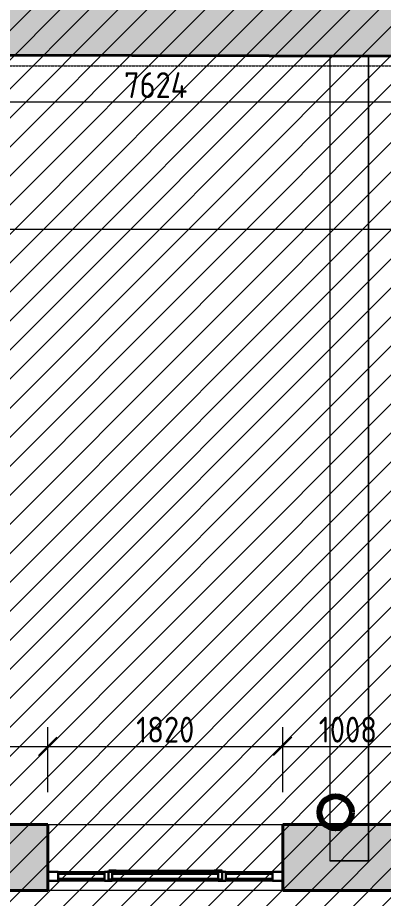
# Model space of a CAD drawing. Header units: millimetres. Extents: x -11886 to 379896, y -8130 to 47743.
# Drawn here: x 235679 to 238511, y 2318 to 9130 of the extents above; entities that cross this region are included whole.
import ezdxf

# ---------------------------------------------------------------- set-up
doc = ezdxf.new("R2010")
doc.units = ezdxf.units.MM
for name, pattern in [('ADSK_Линия сетки', [25, 20, -2.5, 0, -2.5]), ('ADSK_Сверху', [4.5, 3, -1.5]), ('ADSK_Снесено', [4.5, 3, -1.5])]:
    doc.linetypes.add(name, pattern=pattern)
for name, color, linetype, lineweight, true_color in [('_ Окна', 5, 'Continuous', 30, 0x0000ff), ('Витраж', 5, 'Continuous', 18, 0x0000ff), ('Окна', 5, 'Continuous', 18, 0x0000ff), ('Панели витража', 5, 'Continuous', 18, 0x0000ff), ('планы со стояками отопление_dwg', 7, 'Continuous', 9, 0x767676), ('Стены внутренние', 5, 'Continuous', 18, 0x0000ff), ('Стены наружные', 1, 'ADSK_Снесено', 18, 0xff0000)]:
    doc.layers.add(name, color=color, linetype=linetype, lineweight=lineweight, true_color=true_color)
for name, color, linetype, lineweight in [('Каркас', 7, 'Continuous', 18), ('Оси', 7, 'Continuous', 9), ('Размеры', 7, 'Continuous', 9), ('стояки', 7, 'Continuous', 9)]:
    doc.layers.add(name, color=color, linetype=linetype, lineweight=lineweight)
doc.styles.add('GOST Common_1', font='GOST_Common.ttf', dxfattribs={"width": 0.9, "height": 200})
doc.dimstyles.new('ADSK_Основной_2_мм_Округление_до_1_мм', dxfattribs={"dimscale": 304.8, "dimtxt": 201.142999, "dimasz": 0.463911, "dimexe": 0.492126, "dimexo": 0.492126, "dimgap": 0.098425, "dimtad": 1, "dimdec": 0, "dimdsep": 46, "dimtxsty": 'GOST Common_1', "dimblk1": 'OBLIQUE', "dimblk2": 'OBLIQUE', "dimsah": 1, "dimcen": 0.09, "dimdle": 0.492126, "dimazin": 2, "dimtfac": 1, "dimtdec": 4, "dimtix": 1, "dimtmove": 0, "dimatfit": 3, "dimfxl": 1, "dimtvp": 1, "dimtolj": 1, "dimtzin": 0, "dimlwd": 20, "dimlwe": 20, "dimarcsym": 2})

# ---------------------------------------------------------------- blocks, each defined once
blk = doc.blocks.new('Прямоугольный импост - 70х20_60мм-1225109-03 План 3-го этажа')
at = {"layer": 'Витраж', "color": 161, "linetype": 'ADSK_Сверху', "true_color": 0xaaaaff}
for p, q in [((39644.1, 2341.7), (39644.1, 2271.7)), ((39724.1, 2341.7), (39644.1, 2341.7)), ((40114.1, 2341.7), (40084.1, 2341.7)), ((39724.1, 2271.7), (39644.1, 2271.7)), ((40114.1, 2271.7), (40084.1, 2271.7))]:
    blk.add_line(p, q, dxfattribs=at)
blk = doc.blocks.new('Прямоугольный импост - 70х20_60мм-1424711-03 План 3-го этажа')
at = {"layer": 'Витраж', "color": 161, "linetype": 'ADSK_Сверху', "true_color": 0xaaaaff}
for p, q in [((-80, 35), (0, 35)), ((0, 35), (0, -35)), ((0, -35), (-80, -35))]:
    blk.add_line(p, q, dxfattribs=at)
blk = doc.blocks.new('Прямоугольный импост - 70х20_60мм-1424712-03 План 3-го этажа')
at = {"layer": 'Витраж', "color": 161, "linetype": 'ADSK_Сверху', "true_color": 0xaaaaff}
for p, q in [((0, 35), (-80, 35)), ((0, -35), (0, 35)), ((-80, -35), (0, -35))]:
    blk.add_line(p, q, dxfattribs=at)
blk = doc.blocks.new('Прямоугольный импост - 70х20_60мм-1225111-03 План 3-го этажа')
at = {"layer": 'Витраж', "color": 161, "linetype": 'ADSK_Сверху', "true_color": 0xaaaaff}
for p, q in [((40144.1, 2341.7), (40114.1, 2341.7)), ((40994.1, 2341.7), (40964.1, 2341.7)), ((40144.1, 2271.7), (40114.1, 2271.7)), ((40994.1, 2271.7), (40964.1, 2271.7))]:
    blk.add_line(p, q, dxfattribs=at)
blk = doc.blocks.new('Витраж-тент со смещением вовне - 60мм 30 сдвиг-1466942-03 План 3-го этажа')
at = {"layer": '_ Окна', "color": 161, "linetype": 'ADSK_Сверху', "true_color": 0xaaaaff}
for p, q in [((-440, 25), (-440, -45)), ((-440, 25), (-410, 25)), ((-440, -45), (-440, 25)), ((440, 25), (410, 25)), ((440, -45), (440, 25)), ((440, -45), (440, 25)), ((-380, -45), (-440, -45)), ((-380, -35), (-380, -45)), ((380, -35), (380, -45)), ((380, -45), (440, -45))]:
    blk.add_line(p, q, dxfattribs=at)
at = {"layer": 'Окна', "color": 161, "linetype": 'ADSK_Сверху', "true_color": 0xaaaaff}
blk.add_line((-380, -45), (380, -45), dxfattribs=at)
blk = doc.blocks.new('Прямоугольный импост - 70х20_60мм-1225113-03 План 3-го этажа')
at = {"layer": 'Витраж', "color": 161, "linetype": 'ADSK_Сверху', "true_color": 0xaaaaff}
for p, q in [((41024.1, 2341.7), (40994.1, 2341.7)), ((41464.1, 2341.7), (41384.1, 2341.7)), ((41464.1, 2271.7), (41464.1, 2341.7)), ((41024.1, 2271.7), (40994.1, 2271.7)), ((41464.1, 2271.7), (41384.1, 2271.7))]:
    blk.add_line(p, q, dxfattribs=at)
blk = doc.blocks.new('Прямоугольный импост - 70х60мм-1424709-03 План 3-го этажа')
at = {"layer": 'Витраж', "color": 161, "linetype": 'ADSK_Сверху', "true_color": 0xaaaaff}
for p, q in [((-30, 35), (30, 35)), ((30, -35), (-30, -35))]:
    blk.add_line(p, q, dxfattribs=at)
blk = doc.blocks.new('Прямоугольный импост - 70х60мм-1225009-03 План 3-го этажа')
at = {"layer": 'Витраж', "color": 161, "linetype": 'ADSK_Сверху', "true_color": 0xaaaaff}
for p, q in [((41024.1, 2341.7), (41024.1, 2271.7)), ((41384.1, 2341.7), (41024.1, 2341.7)), ((41384.1, 2271.7), (41384.1, 2341.7)), ((41384.1, 2271.7), (41024.1, 2271.7))]:
    blk.add_line(p, q, dxfattribs=at)
blk = doc.blocks.new('Прямоугольный импост - 70х60мм-1242018-03 План 3-го этажа')
at = {"layer": 'Витраж', "color": 161, "linetype": 'ADSK_Сверху', "true_color": 0xaaaaff}
for p, q in [((40144.1, 2341.7), (40144.1, 2271.7)), ((40964.1, 2341.7), (40144.1, 2341.7)), ((40964.1, 2271.7), (40964.1, 2341.7)), ((40964.1, 2271.7), (40144.1, 2271.7))]:
    blk.add_line(p, q, dxfattribs=at)
blk = doc.blocks.new('Системная панель - _AR_Стекло_40мм_привязка по центру-V37-03 План 3-го этажа')
at = {"layer": 'Панели витража', "lineweight": 30}
for p, q in [((180, 20), (-180, 20)), ((-180, 20), (-180, -20)), ((180, -20), (180, 20)), ((-180, -20), (180, -20))]:
    blk.add_line(p, q, dxfattribs=at)
blk = doc.blocks.new('Прямоугольный импост - 70х40_60мм-V10-03 План 3-го этажа')
at = {"layer": 'Витраж'}
for p, q in [((41024.1, 2341.7), (41384.1, 2341.7)), ((41024.1, 2271.7), (41384.1, 2271.7))]:
    blk.add_line(p, q, dxfattribs=at)
blk = doc.blocks.new('Прямоугольный импост - 70х20_60мм-V38-03 План 3-го этажа')
at = {"layer": 'Витраж', "lineweight": 30}
for p, q in [((-80, 35), (0, 35)), ((-80, -35), (-80, 35)), ((0, 35), (0, -35)), ((0, -35), (-80, -35))]:
    blk.add_line(p, q, dxfattribs=at)
blk = doc.blocks.new('Прямоугольный импост - 70х20_60мм-V39-03 План 3-го этажа')
at = {"layer": 'Витраж', "lineweight": 30}
for p, q in [((0, 35), (-80, 35)), ((-80, 35), (-80, -35)), ((0, -35), (0, 35)), ((-80, -35), (0, -35))]:
    blk.add_line(p, q, dxfattribs=at)
blk = doc.blocks.new('Прямоугольный импост - 70х40_60мм-V11-03 План 3-го этажа')
at = {"layer": 'Витраж'}
for p, q in [((39724.1, 2341.7), (40084.1, 2341.7)), ((39724.1, 2271.7), (40084.1, 2271.7))]:
    blk.add_line(p, q, dxfattribs=at)
blk = doc.blocks.new('Системная панель - _AR_Стекло_40мм_привязка по центру-V40-03 План 3-го этажа')
at = {"layer": 'Панели витража', "lineweight": 30}
for p, q in [((410, 20), (-410, 20)), ((-410, 20), (-410, -20)), ((410, -20), (410, 20)), ((-410, -20), (410, -20))]:
    blk.add_line(p, q, dxfattribs=at)
blk = doc.blocks.new('Прямоугольный импост - 70х40_60мм-1229822-03 План 3-го этажа')
at = {"layer": 'Витраж'}
for p, q in [((40144.1, 2341.7), (40964.1, 2341.7)), ((40144.1, 2271.7), (40964.1, 2271.7))]:
    blk.add_line(p, q, dxfattribs=at)
blk = doc.blocks.new('Прямоугольный импост - 70х60мм-V41-03 План 3-го этажа')
at = {"layer": 'Витраж', "lineweight": 30}
for p, q in [((-30, 35), (30, 35)), ((-30, -35), (-30, 35)), ((30, 35), (30, -35)), ((30, -35), (-30, -35))]:
    blk.add_line(p, q, dxfattribs=at)
blk = doc.blocks.new('планы со стояками отопление_dwg-1484427-03 План 3-го этажа')
at = {"layer": 'стояки', "color": 246, "lineweight": 80, "true_color": 0x7f001f}
blk.add_circle((193262.9, 326450), 124.3, dxfattribs=at)
blk = doc.blocks.new('_Oblique')
at = {"color": 0, "linetype": 'ByBlock', "lineweight": -2}
blk.add_line((-0.5, -0.5), (0.5, 0.5), dxfattribs=at)
blk = doc.blocks.new('*D2296')
at = {"layer": 'Defpoints', "color": 0, "transparency": 16777216}
for p in [(238032, 10236.3), (238688.8, 9212.7), (238788.8, 9212.5)]:
    blk.add_point(p, dxfattribs=at)
at = {"layer": 'Размеры', "color": 0, "lineweight": 20, "transparency": 16777216}
for p, q in [((238691.9, 10384.6), (238688.4, 9062.7)), ((238182, 10235.9), (238841.5, 10234.2)), ((238638.8, 9212.9), (238538.8, 9213.1))]:
    blk.add_line(p, q, dxfattribs=at)
at = {"layer": 'Размеры', "color": 0, "lineweight": 20, "transparency": 16777216, "xscale": 141.4, "yscale": 141.4, "zscale": 141.4}
for p, rotation in [((238691.5, 10234.6), 89.84855052735752), ((238688.8, 9212.7), 269.8485505273575)]:
    blk.add_blockref('_Oblique', p, dxfattribs=dict(at, rotation=rotation))
at = {"layer": 'Размеры', "color": 0, "lineweight": 20, "transparency": 16777216, "insert": (238560.2, 9724), "char_height": 200, "width": 560.473, "attachment_point": 5, "rotation": 89.84855, "style": 'GOST Common_1'}
blk.add_mtext('\\A1;1022', dxfattribs=at)
blk = doc.blocks.new('*D2340')
at = {"layer": 'Defpoints', "color": 0, "transparency": 16777216}
for p in [(235912, 3493.2), (234918.3, 2994.3), (235912, 2988.8)]:
    blk.add_point(p, dxfattribs=at)
at = {"layer": 'Размеры', "color": 0, "lineweight": 20, "transparency": 16777216}
for p, q in [((234918.3, 3144.3), (234918.3, 3643.2)), ((235912, 3138.8), (235912, 3643.2)), ((234768.3, 3493.2), (236062, 3493.2))]:
    blk.add_line(p, q, dxfattribs=at)
at = {"layer": 'Размеры', "color": 0, "lineweight": 20, "transparency": 16777216, "xscale": 141.4, "yscale": 141.4, "zscale": 141.4, "rotation": 180}
blk.add_blockref('_Oblique', (234918.3, 3493.2), dxfattribs=at)
at = {"layer": 'Размеры', "color": 0, "lineweight": 20, "transparency": 16777216, "xscale": 141.4, "yscale": 141.4, "zscale": 141.4}
blk.add_blockref('_Oblique', (235912, 3493.2), dxfattribs=at)
at = {"layer": 'Размеры', "color": 0, "lineweight": 20, "transparency": 16777216, "insert": (235415.1, 3623.2), "char_height": 200, "width": 474.561, "attachment_point": 5, "style": 'GOST Common_1'}
blk.add_mtext('\\A1;994', dxfattribs=at)
blk = doc.blocks.new('*D2341')
at = {"layer": 'Defpoints', "color": 0, "transparency": 16777216}
for p in [(237732, 3493.2), (235912, 2988.8), (237732, 2988.8)]:
    blk.add_point(p, dxfattribs=at)
at = {"layer": 'Размеры', "color": 0, "lineweight": 20, "transparency": 16777216}
for p, q in [((235912, 3138.8), (235912, 3643.2)), ((237732, 3138.8), (237732, 3643.2)), ((235762, 3493.2), (237882, 3493.2))]:
    blk.add_line(p, q, dxfattribs=at)
at = {"layer": 'Размеры', "color": 0, "lineweight": 20, "transparency": 16777216, "xscale": 141.4, "yscale": 141.4, "zscale": 141.4, "rotation": 180}
blk.add_blockref('_Oblique', (235912, 3493.2), dxfattribs=at)
at = {"layer": 'Размеры', "color": 0, "lineweight": 20, "transparency": 16777216, "xscale": 141.4, "yscale": 141.4, "zscale": 141.4}
blk.add_blockref('_Oblique', (237732, 3493.2), dxfattribs=at)
at = {"layer": 'Размеры', "color": 0, "lineweight": 20, "transparency": 16777216, "insert": (236822, 3623.2), "char_height": 200, "width": 560.473, "attachment_point": 5, "style": 'GOST Common_1'}
blk.add_mtext('\\A1;1820', dxfattribs=at)
blk = doc.blocks.new('*D2342')
at = {"layer": 'Defpoints', "color": 0, "transparency": 16777216}
for p in [(238740.3, 3493.2), (237732, 2988.8), (238740.3, 2993.7)]:
    blk.add_point(p, dxfattribs=at)
at = {"layer": 'Размеры', "color": 0, "lineweight": 20, "transparency": 16777216}
for p, q in [((237732, 3138.8), (237732, 3643.2)), ((238740.3, 3143.7), (238740.3, 3643.2)), ((237582, 3493.2), (238890.3, 3493.2))]:
    blk.add_line(p, q, dxfattribs=at)
at = {"layer": 'Размеры', "color": 0, "lineweight": 20, "transparency": 16777216, "xscale": 141.4, "yscale": 141.4, "zscale": 141.4, "rotation": 180}
blk.add_blockref('_Oblique', (237732, 3493.2), dxfattribs=at)
at = {"layer": 'Размеры', "color": 0, "lineweight": 20, "transparency": 16777216, "xscale": 141.4, "yscale": 141.4, "zscale": 141.4}
blk.add_blockref('_Oblique', (238740.3, 3493.2), dxfattribs=at)
at = {"layer": 'Размеры', "color": 0, "lineweight": 20, "transparency": 16777216, "insert": (238236.2, 3623.2), "char_height": 200, "width": 560.473, "attachment_point": 5, "style": 'GOST Common_1'}
blk.add_mtext('\\A1;1008', dxfattribs=at)
blk = doc.blocks.new('*D2357')
at = {"layer": 'Defpoints', "color": 0, "transparency": 16777216}
for p in [(224112, 8387.8), (240548.3, 7593.7), (240548.3, 7493.7)]:
    blk.add_point(p, dxfattribs=at)
at = {"layer": 'Размеры', "color": 0, "lineweight": 20, "transparency": 16777216}
for p, q in [((224112, 8237.8), (224112, 7343.7)), ((223962, 7493.7), (240698.3, 7493.7)), ((240548.3, 7443.7), (240548.3, 7343.7))]:
    blk.add_line(p, q, dxfattribs=at)
at = {"layer": 'Размеры', "color": 0, "lineweight": 20, "transparency": 16777216, "xscale": 141.4, "yscale": 141.4, "zscale": 141.4, "rotation": 180}
blk.add_blockref('_Oblique', (224112, 7493.7), dxfattribs=at)
at = {"layer": 'Размеры', "color": 0, "lineweight": 20, "transparency": 16777216, "xscale": 141.4, "yscale": 141.4, "zscale": 141.4}
blk.add_blockref('_Oblique', (240548.3, 7493.7), dxfattribs=at)
at = {"layer": 'Размеры', "color": 0, "lineweight": 20, "transparency": 16777216, "insert": (232330.1, 7623.7), "char_height": 200, "width": 732.297, "attachment_point": 5, "style": 'GOST Common_1'}
blk.add_mtext('\\A1;16436', dxfattribs=at)
blk = doc.blocks.new('*D2368')
at = {"layer": 'Defpoints', "color": 0, "transparency": 16777216}
for p in [(232936.4, 8578.3), (240560.3, 8578.3), (240560.3, 8478.3)]:
    blk.add_point(p, dxfattribs=at)
at = {"layer": 'Размеры', "color": 0, "lineweight": 20, "transparency": 16777216}
for p, q in [((232786.4, 8478.3), (240710.3, 8478.3)), ((232936.4, 8428.3), (232936.4, 8328.3)), ((240560.3, 8428.3), (240560.3, 8328.3))]:
    blk.add_line(p, q, dxfattribs=at)
at = {"layer": 'Размеры', "color": 0, "lineweight": 20, "transparency": 16777216, "xscale": 141.4, "yscale": 141.4, "zscale": 141.4, "rotation": 180}
blk.add_blockref('_Oblique', (232936.4, 8478.3), dxfattribs=at)
at = {"layer": 'Размеры', "color": 0, "lineweight": 20, "transparency": 16777216, "xscale": 141.4, "yscale": 141.4, "zscale": 141.4}
blk.add_blockref('_Oblique', (240560.3, 8478.3), dxfattribs=at)
at = {"layer": 'Размеры', "color": 0, "lineweight": 20, "transparency": 16777216, "insert": (236748.4, 8608.3), "char_height": 200, "width": 625.93, "attachment_point": 5, "style": 'GOST Common_1'}
blk.add_mtext('\\A1;7624', dxfattribs=at)

msp = doc.modelspace()

# ---------------------------------------------------------------- hatches: boundary and pattern name
at = {"lineweight": 13, "true_color": 0x636466, "transparency": 33554559}
h = msp.add_hatch(dxfattribs=at)
h.set_pattern_fill('ANSI31', color=251, scale=50)
h.set_pattern_definition([(45, (215977.25, 85026.59), (-112.2532, 112.2532), [])])
h.paths.add_polyline_path([(265910.66, 8682.3), (272191.2, 8682.3), (272009.87, 43909.21), (262010.47, 43909.21), (262010.47, 21084.06), (262697.11, 21054.57), (262698.93, 11328.12), (216748.38, 11328.12), (216748.38, 8679.25), (216267.75, 8679.25), (216267.75, 456.79), (224250.25, 422.02), (224250.25, 2336.48), (234949.9, 2336.48), (234949.9, -2582.57), (247313.65, -2582.57), (247313.65, 2335.74), (258014.19, 2256.79), (258014.19, 300.23), (265910.66, 300.23)])
at = {"layer": 'Стены внутренние', "true_color": 0xc0c0c0}
h = msp.add_hatch(color=9, dxfattribs=at)
h.paths.add_polyline_path([(258100.32, 8781.42), (258097.49, 9161.43), (251920.52, 9177.75), (251919.51, 8797.75), (258042.56, 8781.57)])
h.paths.add_polyline_path([(250419.52, 8801.72), (250420.34, 9181.72), (243349.52, 9200.41), (243348.51, 8820.41), (249544.59, 8804.03)])
h.paths.add_polyline_path([(241848.52, 8824.38), (241849.34, 9204.37), (234840.13, 9222.9), (234840.13, 8842.9), (241580.64, 8825.08)])
h.paths.add_polyline_path([(233339.13, 8846.87), (233339.95, 9226.87), (231140.59, 9232.68), (231139.59, 8852.68), (232774.02, 8848.36)])
h.paths.add_polyline_path([(229639.59, 8856.65), (229640.41, 9236.65), (224110.28, 9251.26), (224111.02, 8871.26), (227566.27, 8862.13)])
at = {"layer": 'Стены наружные', "linetype": 'Continuous', "true_color": 0xc0c0c0}
h = msp.add_hatch(color=9, dxfattribs=at)
h.paths.add_polyline_path([(257441.35, 2379.5), (258524.19, 2379.5), (258524.19, 2889.5), (257441.35, 2889.5), (257441.35, 2682.86)])
h.paths.add_polyline_path([(255595.01, 2379.5), (255621.35, 2379.5), (255621.35, 2889.5), (254574.42, 2889.5), (254574.42, 2379.5)])
h.paths.add_polyline_path([(251855.09, 2379.5), (252754.42, 2379.5), (252754.42, 2889.5), (251855.09, 2889.5), (251855.09, 2682.86)])
h.paths.add_polyline_path([(249742.99, 2379.5), (250035.09, 2379.5), (250035.09, 2889.5), (249034.49, 2889.5), (249034.49, 2379.5)])
h.paths.add_polyline_path([(246252.09, 2379.5), (247214.49, 2379.5), (247214.49, 2889.5), (246184.44, 2889.5), (246184.44, 2379.5)])
h.paths.add_polyline_path([(243916.36, 2379.5), (244364.44, 2379.5), (244364.44, 2889.5), (243340.3, 2889.5), (243340.3, 2379.5)])
h.paths.add_polyline_path([(241520.3, 2379.5), (241520.3, 2889.5), (240560.31, 2889.5), (240560.31, 2379.5)])
h.paths.add_polyline_path([(238740.31, 2379.5), (238740.31, 2889.5), (237732.03, 2889.5), (237732.03, 2379.5)])
h.paths.add_polyline_path([(235912.03, 2379.5), (235912.03, 2889.5), (234918.25, 2889.5), (234918.25, 2379.5)])
h.paths.add_polyline_path([(233098.25, 2379.5), (233098.25, 2889.5), (232081.47, 2889.5), (232081.47, 2379.5), (232585.34, 2379.5)])
h.paths.add_polyline_path([(230261.47, 2379.5), (230261.47, 2889.5), (229268.44, 2889.5), (229268.44, 2379.5), (229902, 2379.5)])
h.paths.add_polyline_path([(224250.25, 2379.5), (224642.53, 2379.5), (224642.53, 2889.5), (224250.25, 2889.5), (224250.25, 2657.86)])
h.paths.add_polyline_path([(227448.44, 2379.5), (227448.44, 2889.5), (226462.53, 2889.5), (226462.53, 2379.5)])

# ---------------------------------------------------------------- linework, layer by layer
at = {"layer": 'Каркас', "color": 253, "linetype": 'ADSK_Сверху', "true_color": 0xb2b2b2}
for p, q in [((238395.73, 8833.5), (238095.73, 8834.3)), ((238095.73, 8834.3), (238095.73, 2609.73)), ((238395.73, 2609.73), (238395.73, 8833.5)), ((238395.73, 2609.73), (238095.73, 2609.73))]:
    msp.add_line(p, q, dxfattribs=at)
at = {"layer": 'Каркас', "color": 253, "linetype": 'ADSK_Сверху', "true_color": 0xaaaaaa}
for p, q in [((238095.73, 8834.3), (238095.73, 2609.73)), ((238095.73, 8834.3), (238395.73, 8833.5)), ((238395.73, 8833.5), (238395.73, 2609.73)), ((238095.73, 2609.73), (238395.73, 2609.73))]:
    msp.add_line(p, q, dxfattribs=at)
at = {"layer": 'Оси', "linetype": 'ADSK_Линия сетки'}
msp.add_line((204891.03, 8756.79), (273118.97, 8756.79), dxfattribs=at)
at = {"layer": 'Стены внутренние', "color": 18, "lineweight": 40, "true_color": 0x000000}
msp.add_line((234839.12, 8842.9), (241020.9, 8826.56), dxfattribs=at)
at = {"layer": 'Стены наружные', "color": 18, "linetype": 'Continuous', "lineweight": 40, "true_color": 0x000000}
for p, q in [((235912.03, 2889.5), (234918.25, 2889.5)), ((235912.03, 2379.5), (235912.03, 2889.5)), ((238740.31, 2889.5), (237732.03, 2889.5)), ((237732.03, 2889.5), (237732.03, 2379.5)), ((234918.25, 2379.5), (235912.03, 2379.5)), ((237732.03, 2379.5), (238740.31, 2379.5))]:
    msp.add_line(p, q, dxfattribs=at)
at = {"layer": 'Стены наружные', "color": 18, "linetype": 'Continuous', "true_color": 0x000000}
for p, q in [((235912.03, 2889.5), (237732.03, 2889.5)), ((237732.03, 2379.5), (235912.03, 2379.5))]:
    msp.add_line(p, q, dxfattribs=at)

# ---------------------------------------------------------------- block references
at = {"layer": '_ Окна', "color": 161, "linetype": 'ADSK_Сверху', "true_color": 0xaaaaff, "rotation": 180}
msp.add_blockref('Витраж-тент со смещением вовне - 60мм 30 сдвиг-1466942-03 План 3-го этажа', (236822.03, 2488.81), dxfattribs=at)
at = {"layer": 'Витраж', "color": 161, "linetype": 'ADSK_Сверху', "true_color": 0xaaaaff}
for name, p in [('Прямоугольный импост - 70х20_60мм-1225109-03 План 3-го этажа', (196267.93, 182.13)), ('Прямоугольный импост - 70х60мм-1225009-03 План 3-го этажа', (194967.93, 182.13)), ('Прямоугольный импост - 70х20_60мм-1225111-03 План 3-го этажа', (196267.93, 182.13)), ('Прямоугольный импост - 70х60мм-1242018-03 План 3-го этажа', (196267.93, 182.13)), ('Прямоугольный импост - 70х20_60мм-1225113-03 План 3-го этажа', (196267.93, 182.13)), ('Прямоугольный импост - 70х60мм-1225009-03 План 3-го этажа', (196267.93, 182.13)), ('Прямоугольный импост - 70х20_60мм-1424712-03 План 3-го этажа', (237732.03, 2488.81))]:
    msp.add_blockref(name, p, dxfattribs=at)
at = {"layer": 'Витраж', "color": 161, "linetype": 'ADSK_Сверху', "true_color": 0xaaaaff, "extrusion": (0, 0, -1)}
for name, p in [('Прямоугольный импост - 70х20_60мм-1424711-03 План 3-го этажа', (-235912.03, 2488.81)), ('Прямоугольный импост - 70х60мм-1424709-03 План 3-го этажа', (-236382.03, 2488.81)), ('Прямоугольный импост - 70х60мм-1424709-03 План 3-го этажа', (-237262.03, 2488.81))]:
    msp.add_blockref(name, p, dxfattribs=at)
at = {"layer": 'Витраж', "extrusion": (0, 0, -1)}
for name, p in [('Прямоугольный импост - 70х20_60мм-V38-03 План 3-го этажа', (-235912.03, 2488.81)), ('Прямоугольный импост - 70х60мм-V41-03 План 3-го этажа', (-236382.03, 2488.81)), ('Прямоугольный импост - 70х60мм-V41-03 План 3-го этажа', (-237262.03, 2488.81))]:
    msp.add_blockref(name, p, dxfattribs=at)
at = {"layer": 'Витраж'}
for name, p in [('Прямоугольный импост - 70х40_60мм-V11-03 План 3-го этажа', (196267.93, 182.13)), ('Прямоугольный импост - 70х40_60мм-1229822-03 План 3-го этажа', (196267.93, 182.13)), ('Прямоугольный импост - 70х40_60мм-V10-03 План 3-го этажа', (196267.93, 182.13)), ('Прямоугольный импост - 70х20_60мм-V39-03 План 3-го этажа', (237732.03, 2488.81))]:
    msp.add_blockref(name, p, dxfattribs=at)
at = {"layer": 'Панели витража', "rotation": 180}
for name, p in [('Системная панель - _AR_Стекло_40мм_привязка по центру-V37-03 План 3-го этажа', (236172.03, 2488.81)), ('Системная панель - _AR_Стекло_40мм_привязка по центру-V40-03 План 3-го этажа', (236822.03, 2488.81)), ('Системная панель - _AR_Стекло_40мм_привязка по центру-V37-03 План 3-го этажа', (237472.03, 2488.81))]:
    msp.add_blockref(name, p, dxfattribs=at)
at = {"layer": 'планы со стояками отопление_dwg', "color": 6, "true_color": 0xff00ff}
msp.add_blockref('планы со стояками отопление_dwg-1484427-03 План 3-го этажа', (44878.56, -323466.25), dxfattribs=at)

# ---------------------------------------------------------------- dimensions: what is measured, and where the dimension line sits
at = {"layer": 'Размеры', "lineweight": 20}
dim = msp.add_linear_dim(base=(238688.8, 9212.73), p1=(238031.98, 10236.33), p2=(238788.79, 9212.46), angle=89.848551, dimstyle='ADSK_Основной_2_мм_Округление_до_1_мм', override={"dimpost": '<>', "dimfxl": 1273.208234}, dxfattribs=at)
dim.commit()
dim.dimension.update_dxf_attribs({"geometry": '*D2296', "text_midpoint": (238560.15, 9724)})
for base, p1, p2, override, picture, middle in [((240560.31, 8478.34), (232936.45, 8578.32), (240560.31, 8578.32), {"dimpost": '<>', "dimfxl": 7623.858962}, '*D2368', (236748.38, 8608.34)), ((240548.31, 7493.72), (224111.97, 8387.79), (240548.31, 7593.71), {"dimpost": '<>', "dimfxl": 16455.506006}, '*D2357', (232330.14, 7623.72)), ((235912.03, 3493.24), (234918.25, 2994.33), (235912.03, 2988.81), {"dimpost": '<>', "dimfxl": 993.790852}, '*D2340', (235415.14, 3623.24)), ((237732.03, 3493.24), (235912.03, 2988.81), (237732.03, 2988.81), {"dimpost": '<>', "dimfxl": 1820}, '*D2341', (236822.03, 3623.24)), ((238740.31, 3493.24), (237732.03, 2988.81), (238740.31, 2993.7), {"dimpost": '<>', "dimfxl": 1008.289854}, '*D2342', (238236.17, 3623.24))]:
    dim = msp.add_linear_dim(base=base, p1=p1, p2=p2, dimstyle='ADSK_Основной_2_мм_Округление_до_1_мм', override=override, dxfattribs=at)
    dim.commit()
    dim.dimension.update_dxf_attribs({"geometry": picture, "text_midpoint": middle})

doc.saveas('drawing.dxf')
